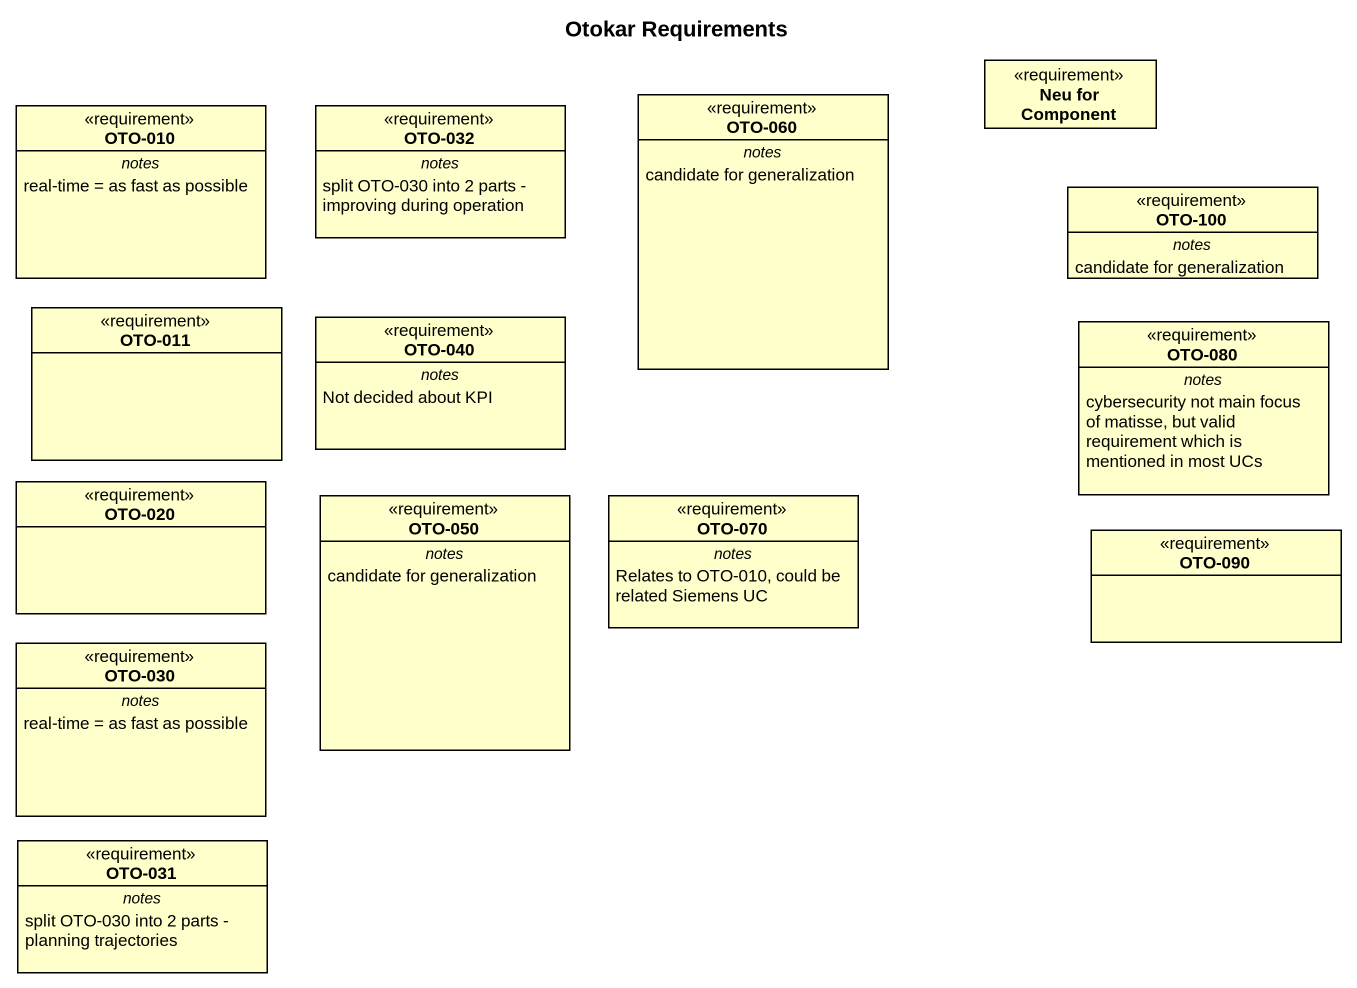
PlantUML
@startuml
title Otokar Requirements
hide circle
hide empty members
class "OTO-010" as OTO_010 <<requirement>> {
  -- notes --
  real-time = as fast as possible
}
class "OTO-032" as OTO_032 <<requirement>> {
  -- notes --
  split OTO-030 into 2 parts - improving during operation
}
class "OTO-060" as OTO_060 <<requirement>> {
  -- notes --
  candidate for generalization
}
class "Neu for Component" as Neu_for_Component <<requirement>>
class "OTO-100" as OTO_100 <<requirement>> {
  -- notes --
  candidate for generalization
}
class "OTO-011" as OTO_011 <<requirement>>
class "OTO-040" as OTO_040 <<requirement>> {
  -- notes --
  Not decided about KPI
}
class "OTO-080" as OTO_080 <<requirement>> {
  -- notes --
  cybersecurity not main focus of matisse, but valid requirement which is mentioned in most UCs
}
class "OTO-020" as OTO_020 <<requirement>>
class "OTO-050" as OTO_050 <<requirement>> {
  -- notes --
  candidate for generalization
}
class "OTO-070" as OTO_070 <<requirement>> {
  -- notes --
  Relates to OTO-010, could be related Siemens UC
}
class "OTO-090" as OTO_090 <<requirement>>
class "OTO-030" as OTO_030 <<requirement>> {
  -- notes --
  real-time = as fast as possible
}
class "OTO-031" as OTO_031 <<requirement>> {
  -- notes --
  split OTO-030 into 2 parts - planning trajectories
}
@enduml
